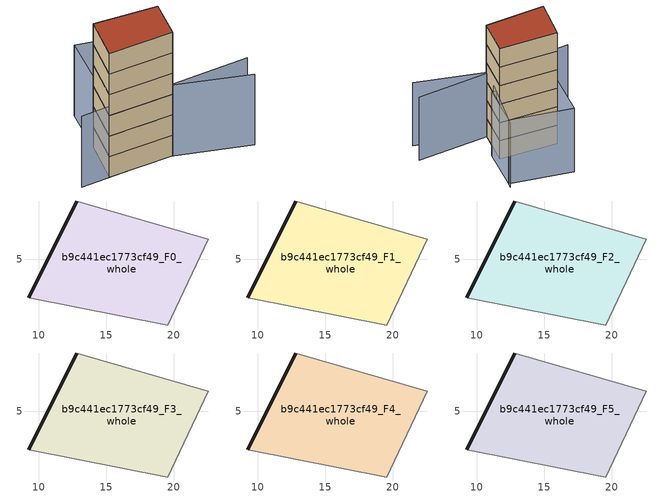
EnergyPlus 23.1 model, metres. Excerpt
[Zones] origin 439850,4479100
b9c441ec1773cf49_F0_whole
 floor ground (EU_floor_Construction): 19.59,0.12 22.57,6.49 12.8,9.32 9.26,2.15 z0
 wall outside (EU_wall_Construction): 9.26,2.15 12.8,9.32 z0:3.5
 wall adiabatic (EU_wall_Construction): 12.8,9.32 22.57,6.49 19.59,0.12 9.26,2.15 z0:3.5
b9c441ec1773cf49_F1_whole
 floor to b9c441ec1773cf49_F0_whole (EU_floor_Construction): 19.58,0.12 22.57,6.49 12.8,9.32 9.25,2.15 z3.5
 wall outside (EU_wall_Construction): 9.26,2.15 12.8,9.32 z3.5:7
 wall adiabatic (EU_wall_Construction): 12.8,9.32 22.57,6.49 19.59,0.12 9.26,2.15 z3.5:7
b9c441ec1773cf49_F2_whole
 floor to b9c441ec1773cf49_F1_whole (EU_floor_Construction): 19.58,0.12 22.57,6.49 12.8,9.32 9.25,2.15 z7
 wall outside (EU_wall_Construction): 9.26,2.15 12.8,9.32 z7:10.5
 wall adiabatic (EU_wall_Construction): 12.8,9.32 22.57,6.49 19.59,0.12 9.26,2.15 z7:10.5
b9c441ec1773cf49_F3_whole
 floor to b9c441ec1773cf49_F2_whole (EU_floor_Construction): 19.58,0.12 22.57,6.49 12.8,9.32 9.25,2.15 z10.5
 wall outside (EU_wall_Construction): 9.26,2.15 12.8,9.32 z10.5:14
 wall adiabatic (EU_wall_Construction): 12.8,9.32 22.57,6.49 19.59,0.12 9.26,2.15 z10.5:14
b9c441ec1773cf49_F4_whole
 floor to b9c441ec1773cf49_F3_whole (EU_floor_Construction): 19.58,0.12 22.57,6.49 12.8,9.32 9.25,2.15 z14
 wall outside (EU_wall_Construction): 9.26,2.15 12.8,9.32 z14:17.5
 wall adiabatic (EU_wall_Construction): 12.8,9.32 22.57,6.49 19.59,0.12 9.26,2.15 z14:17.5
b9c441ec1773cf49_F5_whole
 floor to b9c441ec1773cf49_F4_whole (EU_floor_Construction): 19.58,0.12 22.57,6.49 12.8,9.32 9.25,2.15 z17.5
 wall outside (EU_wall_Construction): 9.26,2.15 12.8,9.32 z17.5:21
 wall adiabatic (EU_wall_Construction): 12.8,9.32 22.57,6.49 19.59,0.12 9.26,2.15 z17.5:21
 roof outside (EU_roof_Construction): 22.57,6.49 19.59,0.12 9.26,2.15 12.8,9.32 z21
shading: 4.74,2.95 32.11,-1.87 / 30.05,-5.63 19.38,0.23 / 19.38,0.23 26.64,13.44 / 16.28,17.02 26.21,12.55 / 26.21,12.55 22.74,4.84 / 22.74,4.84 12.81,9.32 / 12.81,9.32 16.28,17.02 z0:12
[Building]
EU S2 Campaign: North Axis=0; Terrain=City; Solar Distribution=FullExterior
[Site:Location]
Madrid: Latitude=40.5; Longitude=-3.5; Time Zone=1; Elevation=609
[SizingPeriod:WeatherFileDays]
AnnualSizingPeriod: Begin Month=1; Begin Day of Month=1; End Month=12; End Day of Month=31; Day of Week for Start Day=Monday; Use Weather File Daylight Saving Period=No; Use Weather File Rain and Snow Indicators=No
[MATERIAL]
EU_InternalMass_Material: Roughness=MediumRough; Thickness=0.1; Conductivity=1; Density=1800; Specific Heat=900; Thermal Absorptance=0.9; Solar Absorptance=0.7; Visible Absorptance=0.7
[MATERIAL:NOMASS] Roughness=MediumRough; Thermal Absorptance=0.9; Solar Absorptance=0.7; Visible Absorptance=0.7
Name | Thermal Resistance
EU_wall_NoMass | 1.60022
EU_roof_NoMass | 1.57597
EU_floor_NoMass | 0.470652
[CONSTRUCTION]
EU_wall_Construction: EU_wall_NoMass
EU_roof_Construction: EU_roof_NoMass
EU_floor_Construction: EU_floor_NoMass
EU_InternalMass_Construction: EU_InternalMass_Material
[ZONE] Type=1; Multiplier=1; Ceiling Height=autocalculate; Volume=227.834; Floor Area=autocalculate; Part of Total Floor Area=Yes
b9c441ec1773cf49_F0_whole; b9c441ec1773cf49_F1_whole; b9c441ec1773cf49_F2_whole; b9c441ec1773cf49_F3_whole; b9c441ec1773cf49_F4_whole; b9c441ec1773cf49_F5_whole
[INTERNALMASS] Construction=EU_InternalMass_Construction; Surface Area=75.9447
Name | Zone or ZoneList
b9c441ec1773cf49_F0_whole_EU_InternalMass | b9c441ec1773cf49_F0_whole
b9c441ec1773cf49_F1_whole_EU_InternalMass | b9c441ec1773cf49_F1_whole
b9c441ec1773cf49_F2_whole_EU_InternalMass | b9c441ec1773cf49_F2_whole
b9c441ec1773cf49_F3_whole_EU_InternalMass | b9c441ec1773cf49_F3_whole
b9c441ec1773cf49_F4_whole_EU_InternalMass | b9c441ec1773cf49_F4_whole
b9c441ec1773cf49_F5_whole_EU_InternalMass | b9c441ec1773cf49_F5_whole
[OTHEREQUIPMENT] Fuel Type=Electricity; Design Level Calculation Method=Watts/Area; Power per Zone Floor Area=1; Fraction Latent=0; Fraction Radiant=0; Fraction Lost=0; Carbon Dioxide Generation Rate=0; EndUse Subcategory=EU_Step8_InternalGains
Name | Zone or ZoneList or Space or SpaceList | Schedule
EU_Step8_InternalGain_b9c441ec1773cf49_F0_whole_f000 | b9c441ec1773cf49_F0_whole | EU_Step8_GainSchedule_b9c441ec1773cf49_F0_whole_f000
EU_Step8_InternalGain_b9c441ec1773cf49_F1_whole_f000 | b9c441ec1773cf49_F1_whole | EU_Step8_GainSchedule_b9c441ec1773cf49_F1_whole_f000
EU_Step8_InternalGain_b9c441ec1773cf49_F2_whole_f000 | b9c441ec1773cf49_F2_whole | EU_Step8_GainSchedule_b9c441ec1773cf49_F2_whole_f000
EU_Step8_InternalGain_b9c441ec1773cf49_F3_whole_f000 | b9c441ec1773cf49_F3_whole | EU_Step8_GainSchedule_b9c441ec1773cf49_F3_whole_f000
EU_Step8_InternalGain_b9c441ec1773cf49_F4_whole_f000 | b9c441ec1773cf49_F4_whole | EU_Step8_GainSchedule_b9c441ec1773cf49_F4_whole_f000
EU_Step8_InternalGain_b9c441ec1773cf49_F5_whole_f000 | b9c441ec1773cf49_F5_whole | EU_Step8_GainSchedule_b9c441ec1773cf49_F5_whole_f000
[ZONEVENTILATION:DESIGNFLOWRATE] Schedule=EU_AlwaysOn; Design Flow Rate Calculation Method=AirChanges/Hour; Air Changes per Hour=0.480704; Ventilation Type=Natural; Fan Pressure Rise=0; Fan Total Efficiency=1; Constant Term Coefficient=1; Temperature Term Coefficient=0; Velocity Term Coefficient=0; Velocity Squared Term Coefficient=0; Minimum Indoor Temperature=-100; Maximum Indoor Temperature=100; Delta Temperature=-100; Minimum Outdoor Temperature=-100; Maximum Outdoor Temperature=100; Maximum Wind Speed=40
Name | Zone or ZoneList or Space or SpaceList
EU_ConstantAir_b9c441ec1773cf49_F0_whole | b9c441ec1773cf49_F0_whole
EU_ConstantAir_b9c441ec1773cf49_F1_whole | b9c441ec1773cf49_F1_whole
EU_ConstantAir_b9c441ec1773cf49_F2_whole | b9c441ec1773cf49_F2_whole
EU_ConstantAir_b9c441ec1773cf49_F3_whole | b9c441ec1773cf49_F3_whole
EU_ConstantAir_b9c441ec1773cf49_F4_whole | b9c441ec1773cf49_F4_whole
EU_ConstantAir_b9c441ec1773cf49_F5_whole | b9c441ec1773cf49_F5_whole
[HVACTEMPLATE:THERMOSTAT] Constant Heating Setpoint=20; Constant Cooling Setpoint=50
EU_HeatOnly_b9c441ec1773cf49_F0_whole; EU_HeatOnly_b9c441ec1773cf49_F1_whole; EU_HeatOnly_b9c441ec1773cf49_F2_whole; EU_HeatOnly_b9c441ec1773cf49_F3_whole; EU_HeatOnly_b9c441ec1773cf49_F4_whole; EU_HeatOnly_b9c441ec1773cf49_F5_whole
[HVACTEMPLATE:ZONE:IDEALLOADSAIRSYSTEM] System Availability Schedule=EU_AlwaysOn; Maximum Heating Supply Air Temperature=50; Minimum Cooling Supply Air Temperature=13; Maximum Heating Supply Air Humidity Ratio=0.0156; Minimum Cooling Supply Air Humidity Ratio=0.0077; Heating Limit=NoLimit; Cooling Limit=NoLimit; Heating Availability Schedule=EU_AlwaysOn; Cooling Availability Schedule=EU_CoolingOff; Dehumidification Control Type=ConstantSensibleHeatRatio; Cooling Sensible Heat Ratio=0.7; Dehumidification Setpoint=60; Humidification Control Type=None; Humidification Setpoint=30; Outdoor Air Method=None; Outdoor Air Flow Rate per Person=0.00944; Outdoor Air Flow Rate per Zone Floor Area=0; Outdoor Air Flow Rate per Zone=0; Demand Controlled Ventilation Type=None; Outdoor Air Economizer Type=NoEconomizer; Heat Recovery Type=None; Sensible Heat Recovery Effectiveness=0.7; Latent Heat Recovery Effectiveness=0.65
Name | Template Thermostat
b9c441ec1773cf49_F0_whole | EU_HeatOnly_b9c441ec1773cf49_F0_whole
b9c441ec1773cf49_F1_whole | EU_HeatOnly_b9c441ec1773cf49_F1_whole
b9c441ec1773cf49_F2_whole | EU_HeatOnly_b9c441ec1773cf49_F2_whole
b9c441ec1773cf49_F3_whole | EU_HeatOnly_b9c441ec1773cf49_F3_whole
b9c441ec1773cf49_F4_whole | EU_HeatOnly_b9c441ec1773cf49_F4_whole
b9c441ec1773cf49_F5_whole | EU_HeatOnly_b9c441ec1773cf49_F5_whole
[SIZING:ZONE] Zone Cooling Design Supply Air Temperature Input Method=SupplyAirTemperature; Zone Cooling Design Supply Air Temperature=13; Zone Heating Design Supply Air Temperature Input Method=SupplyAirTemperature; Zone Heating Design Supply Air Temperature=50; Zone Cooling Design Supply Air Humidity Ratio=0.008; Zone Heating Design Supply Air Humidity Ratio=0.008; Cooling Design Air Flow Method=DesignDay; Cooling Design Air Flow Rate=0; Cooling Minimum Air Flow per Zone Floor Area=0.000762; Cooling Minimum Air Flow=0; Cooling Minimum Air Flow Fraction=0.2; Heating Design Air Flow Method=DesignDay; Heating Design Air Flow Rate=0; Heating Maximum Air Flow per Zone Floor Area=0.002032; Heating Maximum Air Flow=0.141576; Heating Maximum Air Flow Fraction=0.3; Account for Dedicated Outdoor Air System=No; Dedicated Outdoor Air System Control Strategy=NeutralSupplyAir; Dedicated Outdoor Air Low Setpoint Temperature for Design=autosize; Dedicated Outdoor Air High Setpoint Temperature for Design=autosize; Zone Load Sizing Method=Sensible Load Only No Latent Load; Zone Latent Cooling Design Supply Air Humidity Ratio Input Method=HumidityRatioDifference; Zone Cooling Design Supply Air Humidity Ratio Difference=0.005; Zone Latent Heating Design Supply Air Humidity Ratio Input Method=HumidityRatioDifference; Zone Humidification Design Supply Air Humidity Ratio Difference=0.005
b9c441ec1773cf49_F0_whole; b9c441ec1773cf49_F1_whole; b9c441ec1773cf49_F2_whole; b9c441ec1773cf49_F3_whole; b9c441ec1773cf49_F4_whole; b9c441ec1773cf49_F5_whole
[SCHEDULE:CONSTANT]
Name | Hourly Value
EU_AlwaysOn | 1
EU_CoolingOff | 0
[SCHEDULE:FILE] Column Number=1; Rows to Skip at Top=0; Number of Hours of Data=8760; Column Separator=Comma; Interpolate to Timestep=No; Minutes per Item=60; Adjust Schedule for Daylight Savings=Yes
Name | File
EU_Step8_GainSchedule_b9c441ec1773cf49_F0_whole_f000 | ../../schedules/b9c441ec1773cf49/b9c441ec1773cf49_F0_whole_f000_gain.csv
EU_Step8_GainSchedule_b9c441ec1773cf49_F1_whole_f000 | ../../schedules/b9c441ec1773cf49/b9c441ec1773cf49_F1_whole_f000_gain.csv
EU_Step8_GainSchedule_b9c441ec1773cf49_F2_whole_f000 | ../../schedules/b9c441ec1773cf49/b9c441ec1773cf49_F2_whole_f000_gain.csv
EU_Step8_GainSchedule_b9c441ec1773cf49_F3_whole_f000 | ../../schedules/b9c441ec1773cf49/b9c441ec1773cf49_F3_whole_f000_gain.csv
EU_Step8_GainSchedule_b9c441ec1773cf49_F4_whole_f000 | ../../schedules/b9c441ec1773cf49/b9c441ec1773cf49_F4_whole_f000_gain.csv
EU_Step8_GainSchedule_b9c441ec1773cf49_F5_whole_f000 | ../../schedules/b9c441ec1773cf49/b9c441ec1773cf49_F5_whole_f000_gain.csv
